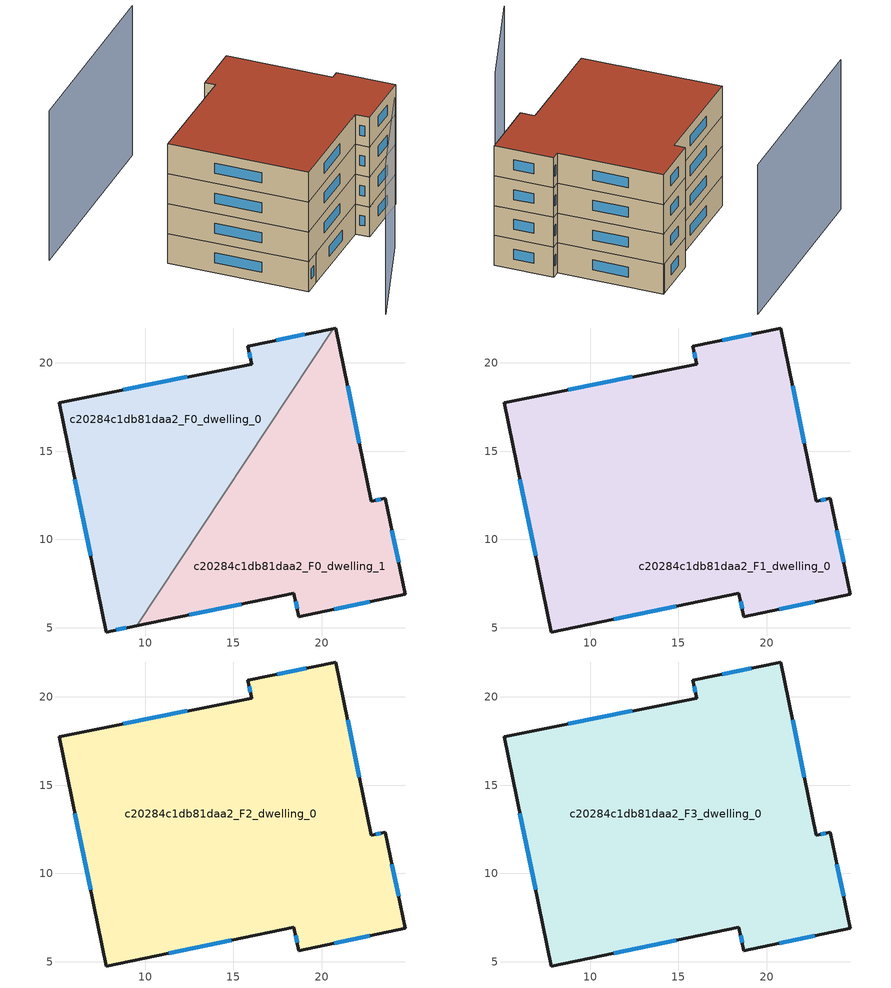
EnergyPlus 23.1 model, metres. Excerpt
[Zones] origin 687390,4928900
c20284c1db81daa2_F0_dwelling_0
 floor ground (EU_floor_Construction): 20.65,21.94 9.51,5.11 7.79,4.75 5.13,17.74 16.02,19.93 15.81,20.94 z0
 wall outside (EU_wall_Construction): 20.65,21.94 15.81,20.94 16.02,19.93 5.13,17.74 7.79,4.75 9.51,5.11 z0:3
 wall to c20284c1db81daa2_F0_dwelling_1 (EU_wall_Construction): 9.51,5.11 20.65,21.94 z0:3
 window (EU_Window_Construction): 6.02,13.41 6.9,9.08 / 12.39,19.2 8.76,18.47 / 15.88,20.61 15.95,20.27 / 19.04,21.61 17.42,21.28 / 8.36,4.87 8.94,4.99 z1:2
c20284c1db81daa2_F0_dwelling_1
 floor ground (EU_floor_Construction): 20.79,21.97 22.8,12.17 23.6,12.33 24.73,6.88 18.7,5.62 18.42,6.95 9.51,5.11 20.65,21.94 z0
 wall outside (EU_wall_Construction): 9.51,5.11 18.42,6.95 18.7,5.62 24.73,6.88 23.6,12.33 22.8,12.17 20.79,21.97 20.65,21.94 z0:3
 window (EU_Window_Construction): 20.71,6.04 22.72,6.46 / 18.51,6.51 18.61,6.07 / 12.48,5.72 15.45,6.34 / 22.13,15.44 21.46,18.71 / 23.33,12.28 23.07,12.23 / 24.35,8.7 23.98,10.52 z1:2
c20284c1db81daa2_F1_dwelling_0
 floor to c20284c1db81daa2_F0_dwelling_0 (EU_floor_Construction): 20.65,21.94 9.51,5.11 7.79,4.75 5.13,17.74 16.02,19.93 15.81,20.94 z3
 floor to c20284c1db81daa2_F0_dwelling_1 (EU_floor_Construction): 20.79,21.97 22.8,12.17 23.6,12.33 24.73,6.88 18.7,5.62 18.42,6.95 9.51,5.11 20.65,21.94 z3
 wall outside (EU_wall_Construction): 23.6,12.33 22.8,12.17 20.79,21.97 15.81,20.94 16.02,19.93 5.13,17.74 7.79,4.75 18.42,6.95 18.7,5.62 24.73,6.88 23.6,12.33 z3:6
 window (EU_Window_Construction): 23.33,12.28 23.07,12.23 / 24.35,8.7 23.98,10.52 / 20.71,6.04 22.72,6.46 / 18.51,6.51 18.61,6.07 / 11.33,5.49 14.88,6.22 / 6.02,13.41 6.9,9.08 / 12.39,19.2 8.76,18.47 / 15.88,20.61 15.95,20.27 / 19.13,21.63 17.47,21.29 / 22.13,15.44 21.46,18.71 z4:5
c20284c1db81daa2_F2_dwelling_0
 floor to c20284c1db81daa2_F1_dwelling_0 (EU_floor_Construction): 20.79,21.97 22.8,12.17 23.6,12.33 24.73,6.88 18.7,5.62 18.42,6.95 7.79,4.75 5.13,17.74 16.02,19.93 15.81,20.94 z6
 wall outside (EU_wall_Construction): 23.6,12.33 22.8,12.17 20.79,21.97 15.81,20.94 16.02,19.93 5.13,17.74 7.79,4.75 18.42,6.95 18.7,5.62 24.73,6.88 23.6,12.33 z6:9
 window (EU_Window_Construction): 23.33,12.28 23.07,12.23 / 24.35,8.7 23.98,10.52 / 20.71,6.04 22.72,6.46 / 18.51,6.51 18.61,6.07 / 11.33,5.49 14.88,6.22 / 6.02,13.41 6.9,9.08 / 12.39,19.2 8.76,18.47 / 15.88,20.61 15.95,20.27 / 19.13,21.63 17.47,21.29 / 22.13,15.44 21.46,18.71 z7:8
c20284c1db81daa2_F3_dwelling_0
 floor to c20284c1db81daa2_F2_dwelling_0 (EU_floor_Construction): 20.79,21.97 22.8,12.17 23.6,12.33 24.73,6.88 18.7,5.62 18.42,6.95 7.79,4.75 5.13,17.74 16.02,19.93 15.81,20.94 z9
 wall outside (EU_wall_Construction): 23.6,12.33 22.8,12.17 20.79,21.97 15.81,20.94 16.02,19.93 5.13,17.74 7.79,4.75 18.42,6.95 18.7,5.62 24.73,6.88 23.6,12.33 z9:12
 window (EU_Window_Construction): 23.33,12.28 23.07,12.23 / 24.35,8.7 23.98,10.52 / 20.71,6.04 22.72,6.46 / 18.51,6.51 18.61,6.07 / 11.33,5.49 14.88,6.22 / 6.02,13.41 6.9,9.08 / 12.39,19.2 8.76,18.47 / 15.88,20.61 15.95,20.27 / 19.13,21.63 17.47,21.29 / 22.13,15.44 21.46,18.71 z10:11
 roof outside (EU_roof_Construction): 24.73,6.88 23.6,12.33 22.8,12.17 20.79,21.97 15.81,20.94 16.02,19.93 5.13,17.74 7.79,4.75 18.42,6.95 18.7,5.62 z12
shading: 8.26,-2.96 18.4,2.8 / 19.15,30.71 -0.07,26.65 z0:15
[Building]
EU S2 Campaign: North Axis=0; Terrain=City; Solar Distribution=FullExterior
[Site:Location]
Bologna: Latitude=44.5; Longitude=11.25; Time Zone=1; Elevation=37
[SizingPeriod:WeatherFileDays]
AnnualSizingPeriod: Begin Month=1; Begin Day of Month=1; End Month=12; End Day of Month=31; Day of Week for Start Day=Monday; Use Weather File Daylight Saving Period=No; Use Weather File Rain and Snow Indicators=No
[MATERIAL]
EU_InternalMass_Material: Roughness=MediumRough; Thickness=0.1; Conductivity=1; Density=1800; Specific Heat=900; Thermal Absorptance=0.9; Solar Absorptance=0.7; Visible Absorptance=0.7
[MATERIAL:NOMASS] Roughness=MediumRough; Thermal Absorptance=0.9; Solar Absorptance=0.7; Visible Absorptance=0.7
Name | Thermal Resistance
EU_wall_NoMass | 0.937881
EU_roof_NoMass | 0.548572
EU_floor_NoMass | 0.71348
[WINDOWMATERIAL:SIMPLEGLAZINGSYSTEM]
EU_Window_SimpleGlazing: UFactor=4.25633; Solar Heat Gain Coefficient=0.85; Visible Transmittance=0.85
[CONSTRUCTION]
EU_wall_Construction: EU_wall_NoMass
EU_roof_Construction: EU_roof_NoMass
EU_floor_Construction: EU_floor_NoMass
EU_InternalMass_Construction: EU_InternalMass_Material
EU_Window_Construction: EU_Window_SimpleGlazing
[ZONE] Type=1; Multiplier=1; Ceiling Height=autocalculate; Floor Area=autocalculate; Part of Total Floor Area=Yes
Name | Volume
c20284c1db81daa2_F0_dwelling_0 | 346.601
c20284c1db81daa2_F1_dwelling_0 | 693.208
c20284c1db81daa2_F2_dwelling_0; c20284c1db81daa2_F3_dwelling_0 | 693.211
c20284c1db81daa2_F0_dwelling_1 | 346.605
[INTERNALMASS] Construction=EU_InternalMass_Construction
Name | Zone or ZoneList | Surface Area
c20284c1db81daa2_F0_dwelling_0_EU_InternalMass | c20284c1db81daa2_F0_dwelling_0 | 115.534
c20284c1db81daa2_F0_dwelling_1_EU_InternalMass | c20284c1db81daa2_F0_dwelling_1 | 115.535
c20284c1db81daa2_F1_dwelling_0_EU_InternalMass | c20284c1db81daa2_F1_dwelling_0 | 231.07
c20284c1db81daa2_F2_dwelling_0_EU_InternalMass | c20284c1db81daa2_F2_dwelling_0 | 231.07
c20284c1db81daa2_F3_dwelling_0_EU_InternalMass | c20284c1db81daa2_F3_dwelling_0 | 231.07
[OTHEREQUIPMENT] Fuel Type=Electricity; Design Level Calculation Method=Watts/Area; Power per Zone Floor Area=1; Fraction Latent=0; Fraction Radiant=0; Fraction Lost=0; Carbon Dioxide Generation Rate=0; EndUse Subcategory=EU_Step8_InternalGains
Name | Zone or ZoneList or Space or SpaceList | Schedule
EU_Step8_InternalGain_c20284c1db81daa2_F0_dwelling_0_f000 | c20284c1db81daa2_F0_dwelling_0 | EU_Step8_GainSchedule_c20284c1db81daa2_F0_dwelling_0_f000
EU_Step8_InternalGain_c20284c1db81daa2_F0_dwelling_1_f000 | c20284c1db81daa2_F0_dwelling_1 | EU_Step8_GainSchedule_c20284c1db81daa2_F0_dwelling_1_f000
EU_Step8_InternalGain_c20284c1db81daa2_F1_dwelling_0_f000 | c20284c1db81daa2_F1_dwelling_0 | EU_Step8_GainSchedule_c20284c1db81daa2_F1_dwelling_0_f000
EU_Step8_InternalGain_c20284c1db81daa2_F2_dwelling_0_f000 | c20284c1db81daa2_F2_dwelling_0 | EU_Step8_GainSchedule_c20284c1db81daa2_F2_dwelling_0_f000
EU_Step8_InternalGain_c20284c1db81daa2_F3_dwelling_0_f000 | c20284c1db81daa2_F3_dwelling_0 | EU_Step8_GainSchedule_c20284c1db81daa2_F3_dwelling_0_f000
[ZONEVENTILATION:DESIGNFLOWRATE] Schedule=EU_AlwaysOn; Design Flow Rate Calculation Method=AirChanges/Hour; Air Changes per Hour=0.687892; Ventilation Type=Natural; Fan Pressure Rise=0; Fan Total Efficiency=1; Constant Term Coefficient=1; Temperature Term Coefficient=0; Velocity Term Coefficient=0; Velocity Squared Term Coefficient=0; Minimum Indoor Temperature=-100; Maximum Indoor Temperature=100; Delta Temperature=-100; Minimum Outdoor Temperature=-100; Maximum Outdoor Temperature=100; Maximum Wind Speed=40
Name | Zone or ZoneList or Space or SpaceList
EU_ConstantAir_c20284c1db81daa2_F0_dwelling_0 | c20284c1db81daa2_F0_dwelling_0
EU_ConstantAir_c20284c1db81daa2_F0_dwelling_1 | c20284c1db81daa2_F0_dwelling_1
EU_ConstantAir_c20284c1db81daa2_F1_dwelling_0 | c20284c1db81daa2_F1_dwelling_0
EU_ConstantAir_c20284c1db81daa2_F2_dwelling_0 | c20284c1db81daa2_F2_dwelling_0
EU_ConstantAir_c20284c1db81daa2_F3_dwelling_0 | c20284c1db81daa2_F3_dwelling_0
[HVACTEMPLATE:THERMOSTAT] Constant Heating Setpoint=20; Constant Cooling Setpoint=50
EU_HeatOnly_c20284c1db81daa2_F0_dwelling_0; EU_HeatOnly_c20284c1db81daa2_F0_dwelling_1; EU_HeatOnly_c20284c1db81daa2_F1_dwelling_0; EU_HeatOnly_c20284c1db81daa2_F2_dwelling_0; EU_HeatOnly_c20284c1db81daa2_F3_dwelling_0
[HVACTEMPLATE:ZONE:IDEALLOADSAIRSYSTEM] System Availability Schedule=EU_AlwaysOn; Maximum Heating Supply Air Temperature=50; Minimum Cooling Supply Air Temperature=13; Maximum Heating Supply Air Humidity Ratio=0.0156; Minimum Cooling Supply Air Humidity Ratio=0.0077; Heating Limit=NoLimit; Cooling Limit=NoLimit; Heating Availability Schedule=EU_AlwaysOn; Cooling Availability Schedule=EU_CoolingOff; Dehumidification Control Type=ConstantSensibleHeatRatio; Cooling Sensible Heat Ratio=0.7; Dehumidification Setpoint=60; Humidification Control Type=None; Humidification Setpoint=30; Outdoor Air Method=None; Outdoor Air Flow Rate per Person=0.00944; Outdoor Air Flow Rate per Zone Floor Area=0; Outdoor Air Flow Rate per Zone=0; Demand Controlled Ventilation Type=None; Outdoor Air Economizer Type=NoEconomizer; Heat Recovery Type=None; Sensible Heat Recovery Effectiveness=0.7; Latent Heat Recovery Effectiveness=0.65
Name | Template Thermostat
c20284c1db81daa2_F0_dwelling_0 | EU_HeatOnly_c20284c1db81daa2_F0_dwelling_0
c20284c1db81daa2_F0_dwelling_1 | EU_HeatOnly_c20284c1db81daa2_F0_dwelling_1
c20284c1db81daa2_F1_dwelling_0 | EU_HeatOnly_c20284c1db81daa2_F1_dwelling_0
c20284c1db81daa2_F2_dwelling_0 | EU_HeatOnly_c20284c1db81daa2_F2_dwelling_0
c20284c1db81daa2_F3_dwelling_0 | EU_HeatOnly_c20284c1db81daa2_F3_dwelling_0
[SIZING:ZONE] Zone Cooling Design Supply Air Temperature Input Method=SupplyAirTemperature; Zone Cooling Design Supply Air Temperature=13; Zone Heating Design Supply Air Temperature Input Method=SupplyAirTemperature; Zone Heating Design Supply Air Temperature=50; Zone Cooling Design Supply Air Humidity Ratio=0.008; Zone Heating Design Supply Air Humidity Ratio=0.008; Cooling Design Air Flow Method=DesignDay; Cooling Design Air Flow Rate=0; Cooling Minimum Air Flow per Zone Floor Area=0.000762; Cooling Minimum Air Flow=0; Cooling Minimum Air Flow Fraction=0.2; Heating Design Air Flow Method=DesignDay; Heating Design Air Flow Rate=0; Heating Maximum Air Flow per Zone Floor Area=0.002032; Heating Maximum Air Flow=0.141576; Heating Maximum Air Flow Fraction=0.3; Account for Dedicated Outdoor Air System=No; Dedicated Outdoor Air System Control Strategy=NeutralSupplyAir; Dedicated Outdoor Air Low Setpoint Temperature for Design=autosize; Dedicated Outdoor Air High Setpoint Temperature for Design=autosize; Zone Load Sizing Method=Sensible Load Only No Latent Load; Zone Latent Cooling Design Supply Air Humidity Ratio Input Method=HumidityRatioDifference; Zone Cooling Design Supply Air Humidity Ratio Difference=0.005; Zone Latent Heating Design Supply Air Humidity Ratio Input Method=HumidityRatioDifference; Zone Humidification Design Supply Air Humidity Ratio Difference=0.005
c20284c1db81daa2_F0_dwelling_0; c20284c1db81daa2_F0_dwelling_1; c20284c1db81daa2_F1_dwelling_0; c20284c1db81daa2_F2_dwelling_0; c20284c1db81daa2_F3_dwelling_0
[SCHEDULE:CONSTANT]
Name | Hourly Value
EU_AlwaysOn | 1
EU_CoolingOff | 0
[SCHEDULE:FILE] Column Number=1; Rows to Skip at Top=0; Number of Hours of Data=8760; Column Separator=Comma; Interpolate to Timestep=No; Minutes per Item=60; Adjust Schedule for Daylight Savings=Yes
Name | File
EU_Step8_GainSchedule_c20284c1db81daa2_F0_dwelling_0_f000 | ../../schedules/c20284c1db81daa2/c20284c1db81daa2_F0_dwelling_0_f000_gain.csv
EU_Step8_GainSchedule_c20284c1db81daa2_F0_dwelling_1_f000 | ../../schedules/c20284c1db81daa2/c20284c1db81daa2_F0_dwelling_1_f000_gain.csv
EU_Step8_GainSchedule_c20284c1db81daa2_F1_dwelling_0_f000 | ../../schedules/c20284c1db81daa2/c20284c1db81daa2_F1_dwelling_0_f000_gain.csv
EU_Step8_GainSchedule_c20284c1db81daa2_F2_dwelling_0_f000 | ../../schedules/c20284c1db81daa2/c20284c1db81daa2_F2_dwelling_0_f000_gain.csv
EU_Step8_GainSchedule_c20284c1db81daa2_F3_dwelling_0_f000 | ../../schedules/c20284c1db81daa2/c20284c1db81daa2_F3_dwelling_0_f000_gain.csv
